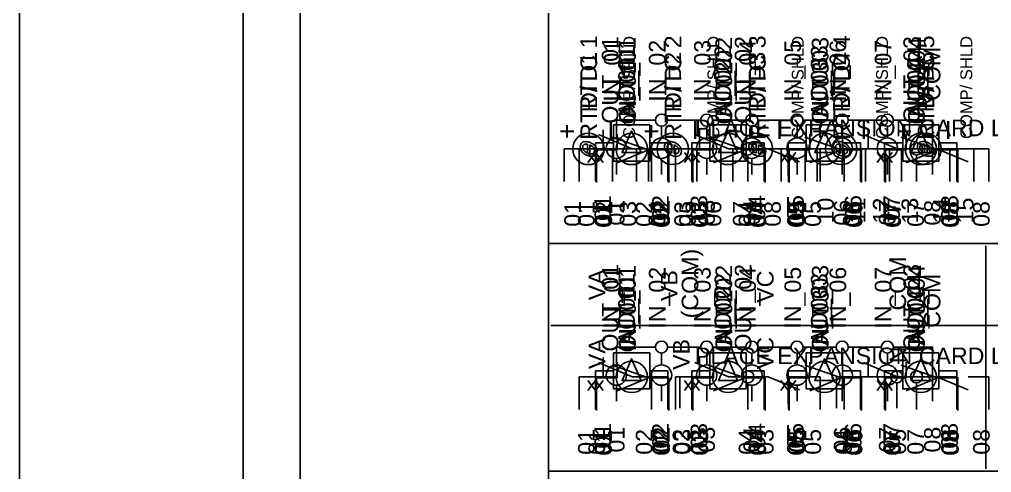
# Model space of a CAD drawing. Extents: x 0.3 to 23.7, y 0.2 to 17.5.
# Drawn here: x 8.816 to 12.852, y 3.17 to 5.048 of the extents above; entities that cross this region are included whole.
import ezdxf

# ---------------------------------------------------------------- set-up
doc = ezdxf.new("R2010")
doc.units = 0
doc.header["$MEASUREMENT"] = 0
for name, color, linetype in [('3_01__0-__EMPTY', 7, 'CONTINUOUS'), ('3_02__91___10__RTD_-_TC', 7, 'CONTINUOUS'), ('3_03__9X___10__RTD', 7, 'CONTINUOUS'), ('3_04__C-___4__DI_-__3__DO_', 7, 'CONTINUOUS'), ('3_05__2X___8__DO__STANDARD', 7, 'CONTINUOUS'), ('3_06__2A___8__DO__STANDARD', 7, 'CONTINUOUS'), ('3_07__2B___8__DO__STANDARD', 7, 'CONTINUOUS'), ('3_08__2C___8__DO__STANDARD', 7, 'CONTINUOUS'), ('3_09__3-___8__DI', 7, 'CONTINUOUS'), ('3_10__5-___8__AI', 7, 'CONTINUOUS'), ('3_11__6-___4__AI_-__4__AO_', 7, 'CONTINUOUS'), ('3_12__D-___14__DI', 7, 'CONTINUOUS'), ('4_01__0-__EMPTY', 7, 'CONTINUOUS'), ('4_02__71___3__AVI__300_VAC', 7, 'CONTINUOUS'), ('4_03__74___3__ACI_-__3__AV', 7, 'CONTINUOUS'), ('4_04__C-___4__DI_-__3__DO_', 7, 'CONTINUOUS'), ('4_05__2X___8__DO__STANDARD', 7, 'CONTINUOUS'), ('4_06__2A___8__DO__STANDARD', 7, 'CONTINUOUS'), ('4_07__2B___8__DO__STANDARD', 7, 'CONTINUOUS'), ('4_08__2C___8__DO__STANDARD', 7, 'CONTINUOUS'), ('4_09__3-___8__DI', 7, 'CONTINUOUS'), ('4_10__5-___8__AI', 7, 'CONTINUOUS'), ('4_11__6-___4__AI_-__4__AO_', 7, 'CONTINUOUS'), ('4_12__D-___14__DI', 7, 'CONTINUOUS'), ('7_00_____DWG', 7, 'CONTINUOUS')]:
    doc.layers.add(name, color=color, linetype=linetype)
doc.styles.add('ARIAL', font='arial.ttf')

msp = doc.modelspace()

# ---------------------------------------------------------------- linework, layer by layer
at = {"layer": '3_02__91___10__RTD_-_TC'}
for points in [[(11.078, 4.3763), (11.078, 4.5113), (11.378, 4.5113), (11.378, 4.3763)], [(11.278, 4.3763), (11.278, 4.5113)], [(11.4281, 4.3763), (11.428, 4.5113), (11.728, 4.5113), (11.728, 4.3763)], [(11.628, 4.3763), (11.628, 4.5113)], [(11.7781, 4.3763), (11.778, 4.5113), (12.078, 4.5113), (12.078, 4.3763)], [(11.978, 4.3763), (11.978, 4.5113)], [(12.1281, 4.3763), (12.128, 4.5113), (12.4281, 4.5113), (12.4281, 4.3763)], [(12.328, 4.3763), (12.328, 4.5113)], [(12.4781, 4.3763), (12.478, 4.5113), (12.7781, 4.5113), (12.7781, 4.3763)], [(12.6781, 4.3763), (12.6781, 4.5113)]]:
    msp.add_lwpolyline(points, dxfattribs=at)
at = {"layer": '3_03__9X___10__RTD'}
for points in [[(11.1446, 4.5268, -0.143998), (11.1497, 4.536, -0.134668), (11.1589, 4.541, -0.092608), (11.1717, 4.5416, -0.064693), (11.1865, 4.5376, -0.06933), (11.1992, 4.5302, -0.080584), (11.2085, 4.5203, -0.095051), (11.2135, 4.5083, -0.105205), (11.2135, 4.4957, -0.144282), (11.2085, 4.4865, -0.134327), (11.1992, 4.4815, -0.092374), (11.1865, 4.481, -0.064684), (11.1717, 4.485, -0.069188), (11.1589, 4.4923, -0.080393), (11.1497, 4.5023, -0.095121), (11.1446, 4.5142, -0.105176)], [(11.1741, 4.5306), (11.1741, 4.4947), (11.171, 4.4958, -0.062591), (11.1631, 4.5006, -0.080511), (11.1575, 4.5067, -0.095491), (11.1546, 4.5139, -0.097303), (11.1546, 4.5217, -0.142807), (11.1575, 4.5274, -0.135554), (11.1631, 4.5306, -0.08583), (11.171, 4.5311)], [(11.1841, 4.4918), (11.1841, 4.5277), (11.1872, 4.5266, -0.062591), (11.1951, 4.5218, -0.080511), (11.2007, 4.5157, -0.095491), (11.2036, 4.5084, -0.097303), (11.2036, 4.5006, -0.142807), (11.2007, 4.4949, -0.135554), (11.1951, 4.4918, -0.08583), (11.1872, 4.4912)], [(11.4947, 4.5268, -0.143998), (11.4997, 4.5361, -0.134668), (11.5089, 4.5411, -0.092608), (11.5217, 4.5417, -0.064693), (11.5365, 4.5377, -0.06933), (11.5493, 4.5303, -0.080584), (11.5585, 4.5203, -0.095051), (11.5635, 4.5084, -0.105205), (11.5635, 4.4958, -0.144282), (11.5585, 4.4866, -0.134327), (11.5493, 4.4816, -0.092374), (11.5365, 4.4811, -0.064684), (11.5217, 4.485, -0.069188), (11.5089, 4.4924, -0.080393), (11.4997, 4.5023, -0.095121), (11.4947, 4.5142, -0.105176)], [(11.5241, 4.5306), (11.5241, 4.4948), (11.521, 4.4958, -0.062591), (11.5131, 4.5006, -0.080511), (11.5075, 4.5067, -0.095491), (11.5046, 4.514, -0.097303), (11.5046, 4.5218, -0.142807), (11.5075, 4.5275, -0.135554), (11.5131, 4.5306, -0.08583), (11.521, 4.5312)], [(11.5341, 4.4919), (11.5341, 4.5277), (11.5372, 4.5267, -0.062591), (11.5451, 4.5219, -0.080511), (11.5507, 4.5158, -0.095491), (11.5536, 4.5085, -0.097303), (11.5536, 4.5007, -0.142807), (11.5507, 4.495, -0.135554), (11.5451, 4.4919, -0.08583), (11.5372, 4.4913)], [(11.8447, 4.5268, -0.143998), (11.8497, 4.536, -0.134668), (11.8589, 4.541, -0.092608), (11.8717, 4.5416, -0.064693), (11.8865, 4.5376, -0.06933), (11.8993, 4.5302, -0.080584), (11.9085, 4.5203, -0.095051), (11.9135, 4.5083, -0.105205), (11.9135, 4.4957, -0.144282), (11.9085, 4.4865, -0.134327), (11.8993, 4.4815, -0.092374), (11.8865, 4.481, -0.064684), (11.8717, 4.485, -0.069188), (11.8589, 4.4923, -0.080393), (11.8497, 4.5023, -0.095121), (11.8447, 4.5142, -0.105176)], [(11.8741, 4.5306), (11.8741, 4.4947), (11.871, 4.4958, -0.062591), (11.8631, 4.5006, -0.080511), (11.8575, 4.5067, -0.095491), (11.8546, 4.5139, -0.097303), (11.8546, 4.5217, -0.142807), (11.8575, 4.5274, -0.135554), (11.8631, 4.5306, -0.08583), (11.871, 4.5311)], [(11.8841, 4.4918), (11.8841, 4.5277), (11.8872, 4.5266, -0.062591), (11.8951, 4.5218, -0.080511), (11.9007, 4.5157, -0.095491), (11.9036, 4.5084, -0.097303), (11.9036, 4.5006, -0.142807), (11.9007, 4.4949, -0.135554), (11.8951, 4.4918, -0.08583), (11.8872, 4.4912)], [(12.1947, 4.527, -0.143998), (12.1997, 4.5362, -0.134668), (12.2089, 4.5412, -0.092608), (12.2217, 4.5418, -0.064693), (12.2365, 4.5378, -0.06933), (12.2493, 4.5304, -0.080584), (12.2585, 4.5205, -0.095051), (12.2635, 4.5085, -0.105205), (12.2635, 4.4959, -0.144282), (12.2585, 4.4867, -0.134327), (12.2493, 4.4817, -0.092374), (12.2365, 4.4812, -0.064684), (12.2217, 4.4852, -0.069188), (12.2089, 4.4925, -0.080393), (12.1997, 4.5025, -0.095121), (12.1947, 4.5144, -0.105176)], [(12.2241, 4.5308), (12.2241, 4.4949), (12.221, 4.496, -0.062591), (12.2131, 4.5008, -0.080511), (12.2075, 4.5069, -0.095491), (12.2046, 4.5141, -0.097303), (12.2046, 4.5219, -0.142807), (12.2075, 4.5276, -0.135554), (12.2131, 4.5308, -0.08583), (12.221, 4.5313)], [(12.2341, 4.492), (12.2341, 4.5279), (12.2372, 4.5268, -0.062591), (12.2451, 4.522, -0.080511), (12.2507, 4.5159, -0.095491), (12.2536, 4.5086, -0.097303), (12.2536, 4.5008, -0.142807), (12.2507, 4.4951, -0.135554), (12.2451, 4.492, -0.08583), (12.2372, 4.4914)], [(12.5447, 4.527, -0.143998), (12.5497, 4.5363, -0.134668), (12.5589, 4.5413, -0.092608), (12.5717, 4.5419, -0.064693), (12.5865, 4.5379, -0.06933), (12.5993, 4.5305, -0.080584), (12.6085, 4.5205, -0.095051), (12.6135, 4.5086, -0.105205), (12.6135, 4.496, -0.144282), (12.6085, 4.4868, -0.134327), (12.5993, 4.4818, -0.092374), (12.5865, 4.4813, -0.064684), (12.5717, 4.4852, -0.069188), (12.5589, 4.4926, -0.080393), (12.5497, 4.5026, -0.095121), (12.5447, 4.5144, -0.105176)], [(12.5741, 4.5308), (12.5741, 4.495), (12.571, 4.496, -0.062591), (12.5631, 4.5008, -0.080511), (12.5575, 4.5069, -0.095491), (12.5546, 4.5142, -0.097303), (12.5546, 4.522, -0.142807), (12.5575, 4.5277, -0.135554), (12.5631, 4.5308, -0.08583), (12.571, 4.5314)], [(12.5841, 4.4921), (12.5841, 4.5279), (12.5872, 4.5269, -0.062591), (12.5951, 4.5221, -0.080511), (12.6007, 4.516, -0.095491), (12.6036, 4.5087, -0.097303), (12.6036, 4.5009, -0.142807), (12.6007, 4.4952, -0.135554), (12.5951, 4.4921, -0.08583), (12.5872, 4.4915)]]:
    msp.add_lwpolyline(points, format="xyb", close=True, dxfattribs=at)
for points in [[(11.078, 4.3763), (11.078, 4.5113), (11.113, 4.5113)], [(11.243, 4.5113), (11.378, 4.5113), (11.378, 4.3763)], [(11.278, 4.3763), (11.278, 4.5113)], [(11.428, 4.3764), (11.428, 4.5114), (11.463, 4.5114)], [(11.593, 4.5114), (11.728, 4.5114), (11.728, 4.3764)], [(11.628, 4.3764), (11.628, 4.5114)], [(11.778, 4.3763), (11.778, 4.5113), (11.813, 4.5113)], [(11.943, 4.5113), (12.078, 4.5113), (12.078, 4.3763)], [(11.978, 4.3763), (11.978, 4.5113)], [(12.128, 4.3765), (12.128, 4.5115), (12.163, 4.5115)], [(12.293, 4.5115), (12.428, 4.5115), (12.428, 4.3765)], [(12.328, 4.3765), (12.328, 4.5115)], [(12.478, 4.3766), (12.478, 4.5116), (12.513, 4.5116)], [(12.643, 4.5116), (12.778, 4.5116), (12.778, 4.3766)], [(12.678, 4.3766), (12.678, 4.5116)]]:
    msp.add_lwpolyline(points, dxfattribs=at)
for centre in [(11.178, 4.5113), (11.528, 4.5114), (11.878, 4.5113), (12.228, 4.5115), (12.578, 4.5116)]:
    msp.add_circle(centre, 0.065, dxfattribs=at)
at = {"layer": '3_04__C-___4__DI_-__3__DO_'}
for points in [[(11.1399, 4.3763), (11.1399, 4.5113), (11.1399, 4.5113), (11.2399, 4.5113), (11.2399, 4.5913)], [(11.22, 4.5713), (11.36, 4.5113), (11.44, 4.5113), (11.44, 4.3763)], [(11.5399, 4.3763), (11.5399, 4.5113), (11.64, 4.5113), (11.6399, 4.5113), (11.6399, 4.5913)], [(11.6199, 4.5713), (11.7599, 4.5113), (11.815, 4.5113)], [(12.24, 4.3763), (12.24, 4.5113), (12.34, 4.5113), (12.34, 4.5113), (12.34, 4.5913)], [(12.32, 4.5713), (12.46, 4.5113), (12.5151, 4.5113)], [(11.84, 4.4863), (11.84, 4.3763)], [(12.0549, 4.4576), (11.925, 4.5113), (11.865, 4.5113)], [(12.1401, 4.3763), (12.1401, 4.5113), (12.055, 4.5113)], [(12.5401, 4.4863), (12.5401, 4.3763)], [(12.755, 4.4576), (12.6251, 4.5113), (12.5651, 4.5113)], [(12.8402, 4.3763), (12.8402, 4.5113), (12.7551, 4.5113)]]:
    msp.add_lwpolyline(points, dxfattribs=at)
for centre in [(11.84, 4.5113), (12.5401, 4.5113)]:
    msp.add_circle(centre, 0.025, dxfattribs=at)
at = {"layer": '3_05__2X___8__DO__STANDARD'}
for points in [[(11.2119, 4.3724), (11.2119, 4.5074), (11.297, 4.5074)], [(11.297, 4.4537), (11.427, 4.5074), (11.512, 4.5074), (11.512, 4.3724)], [(11.6119, 4.3724), (11.6119, 4.5074), (11.697, 4.5074)], [(11.697, 4.4537), (11.827, 4.5074), (11.912, 4.5074), (11.912, 4.3724)], [(12.0118, 4.3724), (12.0118, 4.5074), (12.0969, 4.5074)], [(12.097, 4.4537), (12.227, 4.5074), (12.3119, 4.5074), (12.3119, 4.3724)], [(12.4118, 4.3724), (12.4118, 4.5074), (12.4969, 4.5074)], [(12.497, 4.4537), (12.6269, 4.5074), (12.7119, 4.5074), (12.7119, 4.3724)]]:
    msp.add_lwpolyline(points, dxfattribs=at)
at = {"layer": '3_06__2A___8__DO__STANDARD'}
for points in [[(11.2119, 4.3724), (11.2119, 4.5075), (11.2119, 4.5075), (11.297, 4.5075), (11.297, 4.5724)], [(11.6119, 4.3724), (11.6119, 4.5075), (11.6119, 4.5075), (11.697, 4.5075), (11.697, 4.5724)], [(12.0118, 4.3724), (12.0118, 4.5075), (12.0118, 4.5075), (12.0969, 4.5075), (12.0969, 4.5724)], [(12.4118, 4.3724), (12.4118, 4.5075), (12.4118, 4.5075), (12.4969, 4.5075), (12.4969, 4.5724)], [(11.277, 4.5599), (11.427, 4.5074), (11.512, 4.5074), (11.512, 4.3724)], [(11.677, 4.5599), (11.827, 4.5074), (11.912, 4.5074), (11.912, 4.3724)], [(12.077, 4.5599), (12.227, 4.5074), (12.3119, 4.5074), (12.3119, 4.3724)], [(12.4769, 4.5599), (12.6269, 4.5074), (12.7119, 4.5074), (12.7119, 4.3724)]]:
    msp.add_lwpolyline(points, dxfattribs=at)
at = {"layer": '3_07__2B___8__DO__STANDARD'}
for points in [[(11.2119, 4.3724), (11.2119, 4.5074), (11.297, 4.5074)], [(11.297, 4.4537), (11.427, 4.5074), (11.512, 4.5074), (11.512, 4.3724)], [(11.6119, 4.3724), (11.6119, 4.5074), (11.697, 4.5074)], [(11.697, 4.4537), (11.827, 4.5074), (11.912, 4.5074), (11.912, 4.3724)], [(12.0118, 4.3724), (12.0118, 4.5074), (12.0969, 4.5074)], [(12.097, 4.4537), (12.227, 4.5074), (12.3119, 4.5074), (12.3119, 4.3724)], [(12.4118, 4.3724), (12.4118, 4.5074), (12.4969, 4.5074)], [(12.497, 4.4537), (12.6269, 4.5074), (12.7119, 4.5074), (12.7119, 4.3724)]]:
    msp.add_lwpolyline(points, dxfattribs=at)
at = {"layer": '3_08__2C___8__DO__STANDARD'}
for points in [[(12.0118, 4.3724), (12.0118, 4.5075), (12.0118, 4.5075), (12.0969, 4.5075), (12.0969, 4.5724)], [(12.4118, 4.3724), (12.4118, 4.5075), (12.4118, 4.5075), (12.4969, 4.5075), (12.4969, 4.5724)], [(12.077, 4.5599), (12.227, 4.5074), (12.3119, 4.5074), (12.3119, 4.3724)], [(12.4769, 4.5599), (12.627, 4.5074), (12.7119, 4.5074), (12.7119, 4.3724)], [(11.2119, 4.3724), (11.2119, 4.5074), (11.297, 4.5074)], [(11.297, 4.4537), (11.427, 4.5074), (11.512, 4.5074), (11.512, 4.3724)], [(11.6118, 4.3724), (11.6118, 4.5074), (11.6969, 4.5074)], [(11.697, 4.4537), (11.827, 4.5074), (11.912, 4.5074), (11.912, 4.3724)]]:
    msp.add_lwpolyline(points, dxfattribs=at)
at = {"layer": '3_09__3-___8__DI'}
for points in [[(11.208, 4.3763), (11.208, 4.5113), (11.293, 4.5113)], [(11.423, 4.5113), (11.508, 4.5113), (11.508, 4.3763)], [(11.6081, 4.3763), (11.6081, 4.5113), (11.6931, 4.5113)], [(11.8231, 4.5113), (11.9081, 4.5113), (11.9081, 4.3763)], [(12.0082, 4.3763), (12.0081, 4.5113), (12.0931, 4.5113)], [(12.2231, 4.5113), (12.3081, 4.5113), (12.3081, 4.3763)], [(12.408, 4.3763), (12.408, 4.5113), (12.493, 4.5113)], [(12.623, 4.5113), (12.708, 4.5113), (12.708, 4.3763)]]:
    msp.add_lwpolyline(points, dxfattribs=at)
for centre in [(11.358, 4.5113), (11.7581, 4.5113), (12.1582, 4.5113), (12.558, 4.5113)]:
    msp.add_circle(centre, 0.065, dxfattribs=at)
at = {"layer": '3_10__5-___8__AI'}
for points in [[(11.4326, 4.6113), (11.4326, 4.4613), (11.2827, 4.4613), (11.2827, 4.6113), (11.4326, 4.6113)], [(11.8327, 4.6113), (11.8327, 4.4613), (11.6827, 4.4613), (11.6827, 4.6113), (11.8327, 4.6113)], [(12.2328, 4.6113), (12.2328, 4.4613), (12.0828, 4.4613), (12.0828, 4.6113), (12.2328, 4.6113)], [(12.6328, 4.6113), (12.6328, 4.4613), (12.4829, 4.4613), (12.4829, 4.6113), (12.6328, 4.6113)], [(11.3976, 4.4963), (11.3176, 4.4963), (11.3576, 4.5863), (11.3976, 4.4963)], [(11.7977, 4.4963), (11.7177, 4.4963), (11.7577, 4.5863), (11.7977, 4.4963)], [(12.1978, 4.4963), (12.1178, 4.4963), (12.1578, 4.5863), (12.1978, 4.4963)], [(12.5978, 4.4963), (12.5178, 4.4963), (12.5578, 4.5863), (12.5978, 4.4963)], [(11.2076, 4.4013), (11.2076, 4.5363), (11.2826, 4.5363)], [(11.4327, 4.5363), (11.5078, 4.5363), (11.5078, 4.4013)], [(11.6077, 4.4013), (11.6076, 4.5363), (11.6827, 4.5363)], [(11.8327, 4.5363), (11.9078, 4.5363), (11.9078, 4.4013)], [(12.0077, 4.4013), (12.0077, 4.5363), (12.0828, 4.5363)], [(12.2328, 4.5363), (12.3079, 4.5363), (12.3079, 4.4013)], [(12.4078, 4.4013), (12.4078, 4.5363), (12.4828, 4.5363)], [(12.6329, 4.5363), (12.708, 4.5363), (12.708, 4.4013)], [(11.1764, 4.4551), (11.2076, 4.4963), (11.2388, 4.4551)], [(11.5764, 4.4551), (11.6077, 4.4963), (11.6389, 4.4551)], [(11.9765, 4.4551), (12.0077, 4.4963), (12.0389, 4.4551)], [(12.3766, 4.4551), (12.4078, 4.4963), (12.439, 4.4551)]]:
    msp.add_lwpolyline(points, dxfattribs=at)
at = {"layer": '3_11__6-___4__AI_-__4__AO_'}
for points in [[(11.4326, 4.6113), (11.4326, 4.4613), (11.2827, 4.4613), (11.2827, 4.6113), (11.4326, 4.6113)], [(11.8327, 4.6113), (11.8327, 4.4613), (11.6827, 4.4613), (11.6827, 4.6113), (11.8327, 4.6113)], [(12.2328, 4.6113), (12.2328, 4.4613), (12.0828, 4.4613), (12.0828, 4.6113), (12.2328, 4.6113)], [(12.6328, 4.6113), (12.6328, 4.4613), (12.4829, 4.4613), (12.4829, 4.6113), (12.6328, 4.6113)], [(11.3976, 4.4963), (11.3176, 4.4963), (11.3576, 4.5863), (11.3976, 4.4963)], [(11.7977, 4.4963), (11.7177, 4.4963), (11.7577, 4.5863), (11.7977, 4.4963)], [(12.1978, 4.4963), (12.1178, 4.4963), (12.1578, 4.5863), (12.1978, 4.4963)], [(12.5978, 4.4963), (12.5178, 4.4963), (12.5578, 4.5863), (12.5978, 4.4963)], [(11.2076, 4.4013), (11.2076, 4.5363), (11.2826, 4.5363)], [(11.4327, 4.5363), (11.5078, 4.5363), (11.5078, 4.4013)], [(11.6077, 4.4013), (11.6076, 4.5363), (11.6827, 4.5363)], [(11.8327, 4.5363), (11.9078, 4.5363), (11.9078, 4.4013)], [(12.0077, 4.4013), (12.0077, 4.5363), (12.0828, 4.5363)], [(12.2328, 4.5363), (12.3079, 4.5363), (12.3079, 4.4013)], [(12.4078, 4.4013), (12.4078, 4.5363), (12.4828, 4.5363)], [(12.6329, 4.5363), (12.708, 4.5363), (12.708, 4.4013)], [(11.1764, 4.4963), (11.2076, 4.4551), (11.2388, 4.4963)], [(11.5764, 4.4963), (11.6077, 4.4551), (11.6389, 4.4963)], [(11.9765, 4.4963), (12.0077, 4.4551), (12.0389, 4.4963)], [(12.3766, 4.4963), (12.4078, 4.4551), (12.439, 4.4963)]]:
    msp.add_lwpolyline(points, dxfattribs=at)
at = {"layer": '3_12__D-___14__DI'}
for points in [[(11.2942, 4.5569), (11.2942, 4.631), (11.4566, 4.631)], [(11.4817, 4.5569), (11.4817, 4.606)], [(11.5066, 4.631), (11.6441, 4.631)], [(11.6692, 4.5569), (11.6692, 4.606)], [(11.6941, 4.631), (11.8316, 4.631)], [(11.8567, 4.5569), (11.8567, 4.606)], [(11.8816, 4.631), (12.0191, 4.631)], [(12.0442, 4.5569), (12.0442, 4.606)], [(12.0691, 4.631), (12.2066, 4.631)], [(12.2317, 4.5569), (12.2317, 4.606)], [(12.2566, 4.631), (12.3941, 4.631)], [(12.4192, 4.5569), (12.4192, 4.606)], [(12.4441, 4.631), (12.6067, 4.631), (12.6067, 4.406)], [(11.2942, 4.4724), (11.2942, 4.406)], [(11.4817, 4.4724), (11.4817, 4.406)], [(11.6692, 4.4724), (11.6692, 4.406)], [(11.8567, 4.4724), (11.8567, 4.406)], [(12.0442, 4.4724), (12.0442, 4.406)], [(12.2317, 4.4724), (12.2317, 4.406)], [(12.4192, 4.4724), (12.4192, 4.406)]]:
    msp.add_lwpolyline(points, dxfattribs=at)
for centre, radius in [((11.4816, 4.631), 0.025), ((11.6691, 4.631), 0.025), ((11.8566, 4.631), 0.025), ((12.0441, 4.631), 0.025), ((12.2316, 4.631), 0.025), ((12.4191, 4.631), 0.025), ((11.2942, 4.5147), 0.0422), ((11.4817, 4.5147), 0.0422), ((11.6692, 4.5147), 0.0422), ((11.8567, 4.5147), 0.0422), ((12.0442, 4.5147), 0.0422), ((12.2317, 4.5147), 0.0422), ((12.4192, 4.5147), 0.0422)]:
    msp.add_circle(centre, radius, dxfattribs=at)
at = {"layer": '4_02__71___3__AVI__300_VAC'}
for points in [[(12.8279, 3.1847), (12.8279, 4.1097)], [(11.022, 3.7793), (13.078, 3.7793)], [(11.2079, 3.4363), (11.2079, 3.5663)], [(11.5579, 3.4363), (11.5579, 3.5663)], [(11.9078, 3.4363), (11.9078, 3.5663)], [(12.433, 3.5663), (12.208, 3.5663), (12.208, 3.4363)], [(12.7079, 3.4363), (12.7079, 3.5663), (12.483, 3.5663)], [(12.458, 3.4363), (12.458, 3.5413)]]:
    msp.add_lwpolyline(points, dxfattribs=at)
msp.add_circle((12.458, 3.5663), 0.025, dxfattribs=at)
at = {"layer": '4_03__74___3__ACI_-__3__AV'}
for points in [[(12.8279, 3.1847), (12.8279, 4.1097)], [(11.022, 3.7793), (13.078, 3.7793)], [(11.2079, 3.4363), (11.2079, 3.5663)], [(11.5579, 3.4363), (11.5579, 3.5663)], [(11.9078, 3.4363), (11.9078, 3.5663)], [(12.433, 3.5663), (12.208, 3.5663), (12.208, 3.4363)], [(12.7079, 3.4363), (12.7079, 3.5663), (12.483, 3.5663)], [(12.458, 3.4363), (12.458, 3.5413)]]:
    msp.add_lwpolyline(points, dxfattribs=at)
msp.add_circle((12.458, 3.5663), 0.025, dxfattribs=at)
at = {"layer": '4_04__C-___4__DI_-__3__DO_'}
for points in [[(11.1399, 3.4313), (11.1399, 3.5663), (11.1399, 3.5663), (11.2399, 3.5663), (11.2399, 3.6463)], [(11.5399, 3.4313), (11.5399, 3.5663), (11.64, 3.5663), (11.6399, 3.5663), (11.6399, 3.6463)], [(12.24, 3.4313), (12.24, 3.5663), (12.34, 3.5663), (12.34, 3.5663), (12.34, 3.6463)], [(11.22, 3.6263), (11.36, 3.5663), (11.44, 3.5663), (11.44, 3.4313)], [(11.6199, 3.6263), (11.7599, 3.5663), (11.815, 3.5663)], [(12.32, 3.6263), (12.46, 3.5663), (12.5151, 3.5663)], [(12.0549, 3.5126), (11.925, 3.5663), (11.865, 3.5663)], [(12.1401, 3.4313), (12.1401, 3.5663), (12.055, 3.5663)], [(12.755, 3.5126), (12.6251, 3.5663), (12.5651, 3.5663)], [(12.8402, 3.4313), (12.8402, 3.5663), (12.7551, 3.5663)], [(11.84, 3.5413), (11.84, 3.4313)], [(12.5401, 3.5413), (12.5401, 3.4313)]]:
    msp.add_lwpolyline(points, dxfattribs=at)
for centre in [(11.84, 3.5663), (12.5401, 3.5663)]:
    msp.add_circle(centre, 0.025, dxfattribs=at)
at = {"layer": '4_05__2X___8__DO__STANDARD'}
for points in [[(11.2119, 3.4274), (11.2119, 3.5624), (11.297, 3.5624)], [(11.297, 3.5087), (11.427, 3.5624), (11.512, 3.5624), (11.512, 3.4274)], [(11.6119, 3.4274), (11.6119, 3.5624), (11.697, 3.5624)], [(11.697, 3.5087), (11.827, 3.5624), (11.912, 3.5624), (11.912, 3.4274)], [(12.0118, 3.4274), (12.0118, 3.5624), (12.0969, 3.5624)], [(12.097, 3.5087), (12.227, 3.5624), (12.3119, 3.5624), (12.3119, 3.4274)], [(12.4118, 3.4274), (12.4118, 3.5624), (12.4969, 3.5624)], [(12.497, 3.5087), (12.6269, 3.5624), (12.7119, 3.5624), (12.7119, 3.4274)]]:
    msp.add_lwpolyline(points, dxfattribs=at)
at = {"layer": '4_06__2A___8__DO__STANDARD'}
for points in [[(11.2119, 3.4274), (11.2119, 3.5625), (11.2119, 3.5625), (11.297, 3.5625), (11.297, 3.6274)], [(11.277, 3.6149), (11.427, 3.5624), (11.512, 3.5624), (11.512, 3.4275)], [(11.6119, 3.4274), (11.6119, 3.5625), (11.6119, 3.5625), (11.697, 3.5625), (11.697, 3.6274)], [(11.677, 3.6149), (11.827, 3.5624), (11.912, 3.5624), (11.912, 3.4275)], [(12.0118, 3.4274), (12.0118, 3.5625), (12.0118, 3.5625), (12.0969, 3.5625), (12.0969, 3.6274)], [(12.077, 3.6149), (12.227, 3.5624), (12.3119, 3.5624), (12.3119, 3.4275)], [(12.4118, 3.4274), (12.4118, 3.5625), (12.4118, 3.5625), (12.4969, 3.5625), (12.4969, 3.6274)], [(12.4769, 3.6149), (12.6269, 3.5624), (12.7119, 3.5624), (12.7119, 3.4275)]]:
    msp.add_lwpolyline(points, dxfattribs=at)
at = {"layer": '4_07__2B___8__DO__STANDARD'}
for points in [[(11.2119, 3.4274), (11.2119, 3.5624), (11.297, 3.5624)], [(11.297, 3.5087), (11.427, 3.5624), (11.512, 3.5624), (11.512, 3.4274)], [(11.6119, 3.4274), (11.6119, 3.5624), (11.697, 3.5624)], [(11.697, 3.5087), (11.827, 3.5624), (11.912, 3.5624), (11.912, 3.4274)], [(12.0118, 3.4274), (12.0118, 3.5624), (12.0969, 3.5624)], [(12.097, 3.5087), (12.227, 3.5624), (12.3119, 3.5624), (12.3119, 3.4274)], [(12.4118, 3.4274), (12.4118, 3.5624), (12.4969, 3.5624)], [(12.497, 3.5087), (12.6269, 3.5624), (12.7119, 3.5624), (12.7119, 3.4274)]]:
    msp.add_lwpolyline(points, dxfattribs=at)
at = {"layer": '4_08__2C___8__DO__STANDARD'}
for points in [[(12.0118, 3.4274), (12.0118, 3.5625), (12.0118, 3.5625), (12.0969, 3.5625), (12.0969, 3.6274)], [(12.077, 3.6149), (12.227, 3.5624), (12.3119, 3.5624), (12.3119, 3.4275)], [(12.4118, 3.4274), (12.4118, 3.5625), (12.4118, 3.5625), (12.4969, 3.5625), (12.4969, 3.6274)], [(12.4769, 3.6149), (12.627, 3.5624), (12.7119, 3.5624), (12.7119, 3.4275)], [(11.2119, 3.4274), (11.2119, 3.5624), (11.297, 3.5624)], [(11.297, 3.5087), (11.427, 3.5624), (11.512, 3.5624), (11.512, 3.4274)], [(11.6118, 3.4274), (11.6118, 3.5624), (11.6969, 3.5624)], [(11.697, 3.5087), (11.827, 3.5624), (11.912, 3.5624), (11.912, 3.4274)]]:
    msp.add_lwpolyline(points, dxfattribs=at)
at = {"layer": '4_09__3-___8__DI'}
for points in [[(11.208, 3.4313), (11.208, 3.5663), (11.293, 3.5663)], [(11.423, 3.5663), (11.508, 3.5663), (11.508, 3.4313)], [(11.6081, 3.4313), (11.6081, 3.5663), (11.6931, 3.5663)], [(11.8231, 3.5663), (11.9081, 3.5663), (11.9081, 3.4313)], [(12.0082, 3.4313), (12.0081, 3.5663), (12.0931, 3.5663)], [(12.2231, 3.5663), (12.3081, 3.5663), (12.3081, 3.4313)], [(12.408, 3.4313), (12.408, 3.5663), (12.493, 3.5663)], [(12.623, 3.5663), (12.708, 3.5663), (12.708, 3.4313)]]:
    msp.add_lwpolyline(points, dxfattribs=at)
for centre in [(11.358, 3.5663), (11.7581, 3.5663), (12.1582, 3.5663), (12.558, 3.5663)]:
    msp.add_circle(centre, 0.065, dxfattribs=at)
at = {"layer": '4_10__5-___8__AI'}
for points in [[(11.4326, 3.6663), (11.4326, 3.5163), (11.2827, 3.5163), (11.2827, 3.6663), (11.4326, 3.6663)], [(11.3976, 3.5513), (11.3176, 3.5513), (11.3576, 3.6413), (11.3976, 3.5513)], [(11.8327, 3.6663), (11.8327, 3.5163), (11.6827, 3.5163), (11.6827, 3.6663), (11.8327, 3.6663)], [(11.7977, 3.5513), (11.7177, 3.5513), (11.7577, 3.6413), (11.7977, 3.5513)], [(12.2328, 3.6663), (12.2328, 3.5163), (12.0828, 3.5163), (12.0828, 3.6663), (12.2328, 3.6663)], [(12.1978, 3.5513), (12.1178, 3.5513), (12.1578, 3.6413), (12.1978, 3.5513)], [(12.6328, 3.6663), (12.6328, 3.5163), (12.4829, 3.5163), (12.4829, 3.6663), (12.6328, 3.6663)], [(12.5978, 3.5513), (12.5178, 3.5513), (12.5578, 3.6413), (12.5978, 3.5513)], [(11.2076, 3.4563), (11.2076, 3.5913), (11.2826, 3.5913)], [(11.4327, 3.5913), (11.5078, 3.5913), (11.5078, 3.4563)], [(11.6077, 3.4563), (11.6076, 3.5913), (11.6827, 3.5913)], [(11.8327, 3.5913), (11.9078, 3.5913), (11.9078, 3.4563)], [(12.0077, 3.4563), (12.0077, 3.5913), (12.0828, 3.5913)], [(12.2328, 3.5913), (12.3079, 3.5913), (12.3079, 3.4563)], [(12.4078, 3.4563), (12.4078, 3.5913), (12.4828, 3.5913)], [(12.6329, 3.5913), (12.708, 3.5913), (12.708, 3.4563)], [(11.1764, 3.5101), (11.2076, 3.5513), (11.2388, 3.5101)], [(11.5764, 3.5101), (11.6077, 3.5513), (11.6389, 3.5101)], [(11.9765, 3.5101), (12.0077, 3.5513), (12.0389, 3.5101)], [(12.3766, 3.5101), (12.4078, 3.5513), (12.439, 3.5101)]]:
    msp.add_lwpolyline(points, dxfattribs=at)
at = {"layer": '4_11__6-___4__AI_-__4__AO_'}
for points in [[(11.4326, 3.6663), (11.4326, 3.5163), (11.2827, 3.5163), (11.2827, 3.6663), (11.4326, 3.6663)], [(11.3976, 3.5513), (11.3176, 3.5513), (11.3576, 3.6413), (11.3976, 3.5513)], [(11.8327, 3.6663), (11.8327, 3.5163), (11.6827, 3.5163), (11.6827, 3.6663), (11.8327, 3.6663)], [(11.7977, 3.5513), (11.7177, 3.5513), (11.7577, 3.6413), (11.7977, 3.5513)], [(12.2328, 3.6663), (12.2328, 3.5163), (12.0828, 3.5163), (12.0828, 3.6663), (12.2328, 3.6663)], [(12.1978, 3.5513), (12.1178, 3.5513), (12.1578, 3.6413), (12.1978, 3.5513)], [(12.6328, 3.6663), (12.6328, 3.5163), (12.4829, 3.5163), (12.4829, 3.6663), (12.6328, 3.6663)], [(12.5978, 3.5513), (12.5178, 3.5513), (12.5578, 3.6413), (12.5978, 3.5513)], [(11.2076, 3.4563), (11.2076, 3.5913), (11.2826, 3.5913)], [(11.4327, 3.5913), (11.5078, 3.5913), (11.5078, 3.4563)], [(11.6077, 3.4563), (11.6076, 3.5913), (11.6827, 3.5913)], [(11.8327, 3.5913), (11.9078, 3.5913), (11.9078, 3.4563)], [(12.0077, 3.4563), (12.0077, 3.5913), (12.0828, 3.5913)], [(12.2328, 3.5913), (12.3079, 3.5913), (12.3079, 3.4563)], [(12.4078, 3.4563), (12.4078, 3.5913), (12.4828, 3.5913)], [(12.6329, 3.5913), (12.708, 3.5913), (12.708, 3.4563)], [(11.1764, 3.5513), (11.2076, 3.5101), (11.2388, 3.5513)], [(11.5764, 3.5513), (11.6077, 3.5101), (11.6389, 3.5513)], [(11.9765, 3.5513), (12.0077, 3.5101), (12.0389, 3.5513)], [(12.3766, 3.5513), (12.4078, 3.5101), (12.439, 3.5513)]]:
    msp.add_lwpolyline(points, dxfattribs=at)
at = {"layer": '4_12__D-___14__DI'}
for points in [[(11.2942, 3.6159), (11.2942, 3.69), (11.4566, 3.69)], [(11.5066, 3.69), (11.6441, 3.69)], [(11.6941, 3.69), (11.8316, 3.69)], [(11.8816, 3.69), (12.0191, 3.69)], [(12.0691, 3.69), (12.2066, 3.69)], [(12.2566, 3.69), (12.3941, 3.69)], [(12.4441, 3.69), (12.6067, 3.69), (12.6067, 3.465)], [(11.4817, 3.6159), (11.4817, 3.665)], [(11.6692, 3.6159), (11.6692, 3.665)], [(11.8567, 3.6159), (11.8567, 3.665)], [(12.0442, 3.6159), (12.0442, 3.665)], [(12.2317, 3.6159), (12.2317, 3.665)], [(12.4192, 3.6159), (12.4192, 3.665)], [(11.2942, 3.5314), (11.2942, 3.465)], [(11.4817, 3.5314), (11.4817, 3.465)], [(11.6692, 3.5314), (11.6692, 3.465)], [(11.8567, 3.5314), (11.8567, 3.465)], [(12.0442, 3.5314), (12.0442, 3.465)], [(12.2317, 3.5314), (12.2317, 3.465)], [(12.4192, 3.5314), (12.4192, 3.465)]]:
    msp.add_lwpolyline(points, dxfattribs=at)
for centre, radius in [((11.4816, 3.69), 0.025), ((11.6691, 3.69), 0.025), ((11.8566, 3.69), 0.025), ((12.0441, 3.69), 0.025), ((12.2316, 3.69), 0.025), ((12.4191, 3.69), 0.025), ((11.2942, 3.5737), 0.0422), ((11.4817, 3.5737), 0.0422), ((11.6692, 3.5737), 0.0422), ((11.8567, 3.5737), 0.0422), ((12.0442, 3.5737), 0.0422), ((12.2317, 3.5737), 0.0422), ((12.4192, 3.5737), 0.0422)]:
    msp.add_circle(centre, radius, dxfattribs=at)
at = {"layer": '7_00_____DWG'}
msp.add_lwpolyline([(9.7445, 8.9834), (8.8539, 8.9523, 0.404026), (8.8159, 8.9129), (8.8159, 1.5083, 0.404026), (8.8539, 1.469), (9.7445, 1.4379)], format="xyb", dxfattribs=at)
for points in [[(9.7445, 9), (9.9807, 9), (9.9807, 1.4213), (9.7445, 1.4213)], [(15.0491, 8.8524), (9.9807, 8.8524), (9.9807, 1.5689), (15.0491, 1.5689)]]:
    msp.add_lwpolyline(points, close=True, dxfattribs=at)
msp.add_lwpolyline([(11.0919, 8.348), (14.8018, 8.348, -0.414213), (14.8818, 8.268), (14.8818, 2.1031, -0.414212), (14.8018, 2.0231), (11.0919, 2.0231, -0.414211), (11.0119, 2.1031), (11.0119, 8.268, -0.414219)], format="xyb", close=True, dxfattribs=at)
for points in [[(11.0119, 4.1197), (14.8818, 4.1197)], [(11.0118, 3.1747), (14.8818, 3.1747)]]:
    msp.add_lwpolyline(points, dxfattribs=at)

# ---------------------------------------------------------------- texts
at = {"layer": '3_01__0-__EMPTY', "style": 'ARIAL'}
msp.add_text('PLACE EXPANSION CARD LABEL HERE', height=0.068833, dxfattribs=at).set_placement((11.6201, 4.5642))
at = {"layer": '3_02__91___10__RTD_-_TC', "style": 'ARIAL'}
for s, height, p in [('RTD/TC 1', 0.06883, (11.2139, 4.5496)), ('COMP/ SHLD', 0.04917, (11.3717, 4.5526)), ('RTD/TC 2', 0.06883, (11.5639, 4.5496)), ('COMP/ SHLD', 0.04917, (11.7217, 4.5526)), ('RTD/TC 3', 0.06883, (11.9139, 4.5496)), ('COMP/ SHLD', 0.04917, (12.0717, 4.5526)), ('RTD/TC 4', 0.06883, (12.2639, 4.5496)), ('COMP/ SHLD', 0.04917, (12.4217, 4.5526)), ('RTD/TC 5', 0.06883, (12.6139, 4.5496)), ('COMP/ SHLD', 0.04917, (12.7717, 4.5526)), ('+', 0.0787, (11.1278, 4.5523)), ('–', 0.0978, (11.3078, 4.5521)), ('+', 0.0787, (11.4778, 4.5523)), ('–', 0.0978, (11.6578, 4.5521)), ('+', 0.0787, (11.8278, 4.5523)), ('–', 0.0978, (12.0078, 4.5521)), ('+', 0.0787, (12.1778, 4.5523)), ('–', 0.0978, (12.3578, 4.5521)), ('+', 0.0787, (12.5278, 4.5523)), ('–', 0.0978, (12.7078, 4.5521)), ('01', 0.06883, (11.1469, 4.1889)), ('02', 0.06883, (11.2769, 4.1889)), ('03', 0.06883, (11.3769, 4.1889)), ('04', 0.06883, (11.4969, 4.1889)), ('05', 0.06883, (11.6243, 4.1889)), ('06', 0.06883, (11.7298, 4.1889)), ('07', 0.06883, (11.8469, 4.1889)), ('08', 0.06883, (11.9769, 4.1889)), ('09', 0.06883, (12.0769, 4.1889)), ('10', 0.06883, (12.1969, 4.2024)), ('11', 0.06883, (12.328, 4.2024)), ('12', 0.06883, (12.428, 4.2024)), ('13', 0.06883, (12.5469, 4.2024)), ('14', 0.06883, (12.678, 4.2024)), ('15', 0.06883, (12.7769, 4.2024))]:
    msp.add_text(s, height=height, rotation=90, dxfattribs=at).set_placement(p)
at = {"layer": '3_03__9X___10__RTD', "style": 'ARIAL'}
for s, height, p in [('COMP/ SHLD', 0.04917, (11.3717, 4.5526)), ('COMP/ SHLD', 0.04917, (11.7217, 4.5526)), ('COMP/ SHLD', 0.04917, (12.0717, 4.5526)), ('COMP/ SHLD', 0.04917, (12.4217, 4.5526)), ('COMP/ SHLD', 0.04917, (12.7717, 4.5526)), ('RTD1', 0.06883, (11.2131, 4.6631)), ('RTD2', 0.06883, (11.5631, 4.6631)), ('RTD3', 0.06883, (11.912, 4.6631)), ('RTD4', 0.06883, (12.2631, 4.6631)), ('RTD5', 0.06883, (12.612, 4.6631)), ('+', 0.0787, (11.1278, 4.5523)), ('–', 0.0978, (11.3078, 4.5521)), ('+', 0.0787, (11.4778, 4.5523)), ('–', 0.0978, (11.6578, 4.5521)), ('+', 0.0787, (11.8278, 4.5523)), ('–', 0.0978, (12.0078, 4.5521)), ('+', 0.0787, (12.1778, 4.5523)), ('–', 0.0978, (12.3578, 4.5521)), ('+', 0.0787, (12.5278, 4.5523)), ('–', 0.0978, (12.7078, 4.5521)), ('01', 0.06883, (11.1469, 4.1889)), ('02', 0.06883, (11.2769, 4.1889)), ('03', 0.06883, (11.3769, 4.1889)), ('04', 0.06883, (11.4969, 4.1889)), ('05', 0.06883, (11.6243, 4.1889)), ('06', 0.06883, (11.7298, 4.1889)), ('07', 0.06883, (11.8469, 4.1889)), ('08', 0.06883, (11.9769, 4.1889)), ('09', 0.06883, (12.0769, 4.1889)), ('10', 0.06883, (12.1969, 4.2024)), ('11', 0.06883, (12.328, 4.2024)), ('12', 0.06883, (12.428, 4.2024)), ('13', 0.06883, (12.5469, 4.2024)), ('14', 0.06883, (12.678, 4.2024)), ('15', 0.06883, (12.7769, 4.2024))]:
    msp.add_text(s, height=height, rotation=90, dxfattribs=at).set_placement(p)
at = {"layer": '3_04__C-___4__DI_-__3__DO_', "style": 'ARIAL'}
for s, p in [('OUT_01', (11.3027, 4.6162)), ('OUT_02', (11.8545, 4.6162)), ('OUT_03', (12.5546, 4.6162)), ('01', (11.2038, 4.1884)), ('02', (11.4437, 4.1884)), ('03', (11.6037, 4.1884)), ('04', (11.8708, 4.1884)), ('05', (12.1438, 4.1884)), ('06', (12.3038, 4.1884)), ('07', (12.5709, 4.1884)), ('08', (12.8439, 4.1884))]:
    msp.add_text(s, height=0.06883, rotation=90, dxfattribs=at).set_placement(p)
at = {"layer": '3_05__2X___8__DO__STANDARD', "style": 'ARIAL'}
for s, p in [('OUT_01', (11.3746, 4.6124)), ('OUT_02', (11.7746, 4.6124)), ('OUT_03', (12.1746, 4.6124)), ('OUT_04', (12.5746, 4.6124)), ('01', (11.2757, 4.1845)), ('02', (11.5157, 4.1845)), ('03', (11.6757, 4.1845)), ('04', (11.9157, 4.1845)), ('05', (12.0757, 4.1845)), ('06', (12.3155, 4.1845)), ('07', (12.4755, 4.1845)), ('08', (12.7156, 4.1845))]:
    msp.add_text(s, height=0.06883, rotation=90, dxfattribs=at).set_placement(p)
at = {"layer": '3_06__2A___8__DO__STANDARD', "style": 'ARIAL'}
for s, p in [('OUT_01', (11.3746, 4.6124)), ('OUT_02', (11.7746, 4.6124)), ('OUT_03', (12.1746, 4.6124)), ('OUT_04', (12.5746, 4.6124)), ('01', (11.2757, 4.1845)), ('02', (11.5157, 4.1845)), ('03', (11.6757, 4.1845)), ('04', (11.9157, 4.1845)), ('05', (12.0757, 4.1845)), ('06', (12.3155, 4.1845)), ('07', (12.4755, 4.1845)), ('08', (12.7156, 4.1845))]:
    msp.add_text(s, height=0.06883, rotation=90, dxfattribs=at).set_placement(p)
at = {"layer": '3_07__2B___8__DO__STANDARD', "style": 'ARIAL'}
for s, p in [('OUT_01', (11.3746, 4.6124)), ('OUT_02', (11.7746, 4.6124)), ('OUT_03', (12.1746, 4.6124)), ('OUT_04', (12.5746, 4.6124)), ('01', (11.2757, 4.1845)), ('02', (11.5157, 4.1845)), ('03', (11.6757, 4.1845)), ('04', (11.9157, 4.1845)), ('05', (12.0757, 4.1845)), ('06', (12.3155, 4.1845)), ('07', (12.4755, 4.1845)), ('08', (12.7156, 4.1845))]:
    msp.add_text(s, height=0.06883, rotation=90, dxfattribs=at).set_placement(p)
at = {"layer": '3_08__2C___8__DO__STANDARD', "style": 'ARIAL'}
for s, p in [('OUT_01', (11.3746, 4.6124)), ('OUT_02', (11.7746, 4.6124)), ('OUT_03', (12.1746, 4.6124)), ('OUT_04', (12.5746, 4.6124)), ('01', (11.2757, 4.1845)), ('02', (11.5157, 4.1845)), ('03', (11.6757, 4.1845)), ('04', (11.9157, 4.1845)), ('05', (12.0757, 4.1845)), ('06', (12.3155, 4.1845)), ('07', (12.4755, 4.1845)), ('08', (12.7156, 4.1845))]:
    msp.add_text(s, height=0.06883, rotation=90, dxfattribs=at).set_placement(p)
at = {"layer": '3_09__3-___8__DI', "style": 'ARIAL'}
for s, p in [('IN_01', (11.3752, 4.6172)), ('IN_02', (11.7752, 4.6172)), ('IN_03', (12.1752, 4.6172)), ('IN_04', (12.5752, 4.6172)), ('01', (11.2717, 4.1884)), ('02', (11.5117, 4.1884)), ('03', (11.6717, 4.1884)), ('04', (11.9117, 4.1884)), ('05', (12.0717, 4.1884)), ('06', (12.3116, 4.1884)), ('07', (12.4715, 4.1884)), ('08', (12.7116, 4.1884))]:
    msp.add_text(s, height=0.06883, rotation=90, dxfattribs=at).set_placement(p)
at = {"layer": '3_10__5-___8__AI', "style": 'ARIAL'}
for s, p in [('AI_01', (11.3707, 4.6421)), ('AI_02', (11.7707, 4.6421)), ('AI_03', (12.1706, 4.6421)), ('AI_04', (12.5706, 4.6421)), ('01', (11.2718, 4.2133)), ('02', (11.5118, 4.2133)), ('03', (11.6717, 4.2133)), ('04', (11.9117, 4.2133)), ('05', (12.0717, 4.2133)), ('06', (12.3116, 4.2133)), ('07', (12.4716, 4.2133)), ('08', (12.7116, 4.2133))]:
    msp.add_text(s, height=0.06883, rotation=90, dxfattribs=at).set_placement(p)
at = {"layer": '3_11__6-___4__AI_-__4__AO_', "style": 'ARIAL'}
for s, p in [('AO_01', (11.3707, 4.6421)), ('AO_02', (11.7707, 4.6421)), ('AO_03', (12.1706, 4.6421)), ('AO_04', (12.5706, 4.6421)), ('01', (11.2718, 4.2133)), ('02', (11.5118, 4.2133)), ('03', (11.6717, 4.2133)), ('04', (11.9117, 4.2133)), ('05', (12.0717, 4.2133)), ('06', (12.3116, 4.2133)), ('07', (12.4716, 4.2133)), ('08', (12.7116, 4.2133))]:
    msp.add_text(s, height=0.06883, rotation=90, dxfattribs=at).set_placement(p)
at = {"layer": '3_12__D-___14__DI', "style": 'ARIAL'}
for s, p in [('IN_01', (11.3107, 4.7073)), ('IN_02', (11.4982, 4.7073)), ('IN_03', (11.6857, 4.7073)), ('IN_04', (11.8732, 4.7073)), ('IN_05', (12.0607, 4.7073)), ('IN_06', (12.2482, 4.7073)), ('IN_07', (12.4357, 4.7073)), ('COM', (12.6394, 4.7109)), ('01', (11.3281, 4.1937)), ('02', (11.5156, 4.1937)), ('03', (11.7031, 4.1937)), ('04', (11.8906, 4.1937)), ('05', (12.0781, 4.1937)), ('06', (12.2656, 4.1937)), ('07', (12.4531, 4.1937)), ('08', (12.6406, 4.1937))]:
    msp.add_text(s, height=0.06883, rotation=90, dxfattribs=at).set_placement(p)
at = {"layer": '4_01__0-__EMPTY', "style": 'ARIAL'}
msp.add_text('PLACE EXPANSION CARD LABEL HERE', height=0.068833, dxfattribs=at).set_placement((11.6201, 3.6192))
at = {"layer": '4_02__71___3__AVI__300_VAC', "style": 'ARIAL'}
for s, height, p in [('(COM)', 0.06883, (11.6343, 3.809)), ('COM', 0.06883, (12.4969, 3.8416)), ('VA', 0.06883, (11.2479, 3.884)), ('VB', 0.06883, (11.5479, 3.8807)), ('VC', 0.06883, (11.9467, 3.8734)), ('VA', 0.06883, (11.2479, 3.5987)), ('VB', 0.06883, (11.5979, 3.5954)), ('VC', 0.06883, (11.9467, 3.5981)), ('N', 0.0688, (12.498, 3.6229)), ('01', 0.06883, (11.2468, 3.2434)), ('02', 0.06883, (11.5968, 3.2434)), ('03', 0.06883, (11.9468, 3.2434)), ('04', 0.06883, (12.2718, 3.2434)), ('05', 0.06883, (12.4969, 3.2434)), ('06', 0.06883, (12.7116, 3.2434))]:
    msp.add_text(s, height=height, rotation=90, dxfattribs=at).set_placement(p)
at = {"layer": '4_03__74___3__ACI_-__3__AV', "style": 'ARIAL'}
for s, height, p in [('(COM)', 0.06883, (11.6343, 3.809)), ('COM', 0.06883, (12.4969, 3.8416)), ('VA', 0.06883, (11.2479, 3.884)), ('VB', 0.06883, (11.5479, 3.8807)), ('VC', 0.06883, (11.9467, 3.8734)), ('VA', 0.06883, (11.2479, 3.5987)), ('VB', 0.06883, (11.5979, 3.5954)), ('VC', 0.06883, (11.9467, 3.5981)), ('N', 0.0688, (12.498, 3.6229)), ('01', 0.06883, (11.2468, 3.2434)), ('02', 0.06883, (11.5968, 3.2434)), ('03', 0.06883, (11.9468, 3.2434)), ('04', 0.06883, (12.2718, 3.2434)), ('05', 0.06883, (12.4969, 3.2434)), ('06', 0.06883, (12.7116, 3.2434))]:
    msp.add_text(s, height=height, rotation=90, dxfattribs=at).set_placement(p)
at = {"layer": '4_04__C-___4__DI_-__3__DO_', "style": 'ARIAL'}
for s, p in [('OUT_01', (11.3027, 3.6712)), ('OUT_02', (11.8545, 3.6712)), ('OUT_03', (12.5546, 3.6712)), ('01', (11.2038, 3.2434)), ('02', (11.4437, 3.2434)), ('03', (11.6037, 3.2434)), ('04', (11.8708, 3.2434)), ('05', (12.1438, 3.2434)), ('06', (12.3038, 3.2434)), ('07', (12.5709, 3.2434)), ('08', (12.8439, 3.2434))]:
    msp.add_text(s, height=0.06883, rotation=90, dxfattribs=at).set_placement(p)
at = {"layer": '4_05__2X___8__DO__STANDARD', "style": 'ARIAL'}
for s, p in [('OUT_01', (11.3746, 3.6674)), ('OUT_02', (11.7746, 3.6674)), ('OUT_03', (12.1746, 3.6674)), ('OUT_04', (12.5746, 3.6674)), ('01', (11.2757, 3.2395)), ('02', (11.5157, 3.2395)), ('03', (11.6757, 3.2395)), ('04', (11.9157, 3.2395)), ('05', (12.0757, 3.2395)), ('06', (12.3155, 3.2395)), ('07', (12.4755, 3.2395)), ('08', (12.7156, 3.2395))]:
    msp.add_text(s, height=0.06883, rotation=90, dxfattribs=at).set_placement(p)
at = {"layer": '4_06__2A___8__DO__STANDARD', "style": 'ARIAL'}
for s, p in [('OUT_01', (11.3746, 3.6674)), ('OUT_02', (11.7746, 3.6674)), ('OUT_03', (12.1746, 3.6674)), ('OUT_04', (12.5746, 3.6674)), ('01', (11.2757, 3.2395)), ('02', (11.5157, 3.2395)), ('03', (11.6757, 3.2395)), ('04', (11.9157, 3.2395)), ('05', (12.0757, 3.2395)), ('06', (12.3155, 3.2395)), ('07', (12.4755, 3.2395)), ('08', (12.7156, 3.2395))]:
    msp.add_text(s, height=0.06883, rotation=90, dxfattribs=at).set_placement(p)
at = {"layer": '4_07__2B___8__DO__STANDARD', "style": 'ARIAL'}
for s, p in [('OUT_01', (11.3746, 3.6674)), ('OUT_02', (11.7746, 3.6674)), ('OUT_03', (12.1746, 3.6674)), ('OUT_04', (12.5746, 3.6674)), ('01', (11.2757, 3.2395)), ('02', (11.5157, 3.2395)), ('03', (11.6757, 3.2395)), ('04', (11.9157, 3.2395)), ('05', (12.0757, 3.2395)), ('06', (12.3155, 3.2395)), ('07', (12.4755, 3.2395)), ('08', (12.7156, 3.2395))]:
    msp.add_text(s, height=0.06883, rotation=90, dxfattribs=at).set_placement(p)
at = {"layer": '4_08__2C___8__DO__STANDARD', "style": 'ARIAL'}
for s, p in [('OUT_01', (11.3746, 3.6674)), ('OUT_02', (11.7746, 3.6674)), ('OUT_03', (12.1746, 3.6674)), ('OUT_04', (12.5746, 3.6674)), ('01', (11.2757, 3.2395)), ('02', (11.5157, 3.2395)), ('03', (11.6757, 3.2395)), ('04', (11.9157, 3.2395)), ('05', (12.0757, 3.2395)), ('06', (12.3155, 3.2395)), ('07', (12.4755, 3.2395)), ('08', (12.7156, 3.2395))]:
    msp.add_text(s, height=0.06883, rotation=90, dxfattribs=at).set_placement(p)
at = {"layer": '4_09__3-___8__DI', "style": 'ARIAL'}
for s, p in [('IN_01', (11.3752, 3.6722)), ('IN_02', (11.7752, 3.6722)), ('IN_03', (12.1752, 3.6722)), ('IN_04', (12.5752, 3.6722)), ('01', (11.2717, 3.2434)), ('02', (11.5117, 3.2434)), ('03', (11.6717, 3.2434)), ('04', (11.9117, 3.2434)), ('05', (12.0717, 3.2434)), ('06', (12.3116, 3.2434)), ('07', (12.4715, 3.2434)), ('08', (12.7116, 3.2434))]:
    msp.add_text(s, height=0.06883, rotation=90, dxfattribs=at).set_placement(p)
at = {"layer": '4_10__5-___8__AI', "style": 'ARIAL'}
for s, p in [('AI_01', (11.3707, 3.6971)), ('AI_02', (11.7707, 3.6971)), ('AI_03', (12.1706, 3.6971)), ('AI_04', (12.5706, 3.6971)), ('01', (11.2718, 3.2683)), ('02', (11.5118, 3.2683)), ('03', (11.6717, 3.2683)), ('04', (11.9117, 3.2683)), ('05', (12.0717, 3.2683)), ('06', (12.3116, 3.2683)), ('07', (12.4716, 3.2683)), ('08', (12.7116, 3.2683))]:
    msp.add_text(s, height=0.06883, rotation=90, dxfattribs=at).set_placement(p)
at = {"layer": '4_11__6-___4__AI_-__4__AO_', "style": 'ARIAL'}
for s, p in [('AO_01', (11.3707, 3.6971)), ('AO_02', (11.7707, 3.6971)), ('AO_03', (12.1706, 3.6971)), ('AO_04', (12.5706, 3.6971)), ('01', (11.2718, 3.2683)), ('02', (11.5118, 3.2683)), ('03', (11.6717, 3.2683)), ('04', (11.9117, 3.2683)), ('05', (12.0717, 3.2683)), ('06', (12.3116, 3.2683)), ('07', (12.4716, 3.2683)), ('08', (12.7116, 3.2683))]:
    msp.add_text(s, height=0.06883, rotation=90, dxfattribs=at).set_placement(p)
at = {"layer": '4_12__D-___14__DI', "style": 'ARIAL'}
for s, p in [('IN_01', (11.3107, 3.7662)), ('IN_02', (11.4982, 3.7662)), ('IN_03', (11.6857, 3.7662)), ('IN_04', (11.8732, 3.7662)), ('IN_05', (12.0607, 3.7662)), ('IN_06', (12.2482, 3.7662)), ('IN_07', (12.4357, 3.7662)), ('COM', (12.6394, 3.7698)), ('01', (11.3281, 3.2527)), ('02', (11.5156, 3.2527)), ('03', (11.7031, 3.2527)), ('04', (11.8906, 3.2527)), ('05', (12.0781, 3.2527)), ('06', (12.2656, 3.2527)), ('07', (12.4531, 3.2527)), ('08', (12.6406, 3.2527))]:
    msp.add_text(s, height=0.06883, rotation=90, dxfattribs=at).set_placement(p)

doc.saveas('drawing.dxf')
